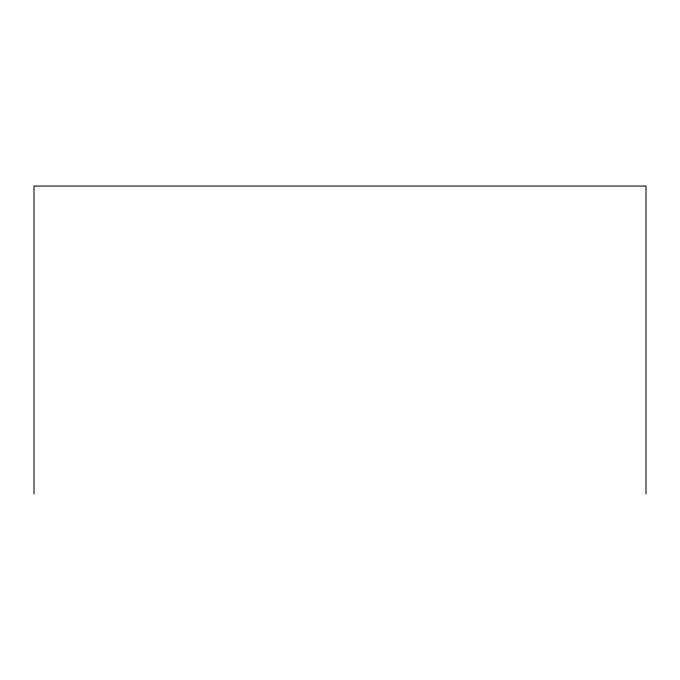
<?xml version="1.0" encoding="UTF-8"?>
<svg xmlns="http://www.w3.org/2000/svg" width="680" height="680" viewBox="0 0 680 680"><rect width="100%" height="100%" fill="white"/><g stroke="black" fill="none" stroke-linecap="round" stroke-linejoin="round"><path stroke-width="1.02" d="M646 493.952L646 186.048L34 186.048L34 493.952"/></g></svg>
